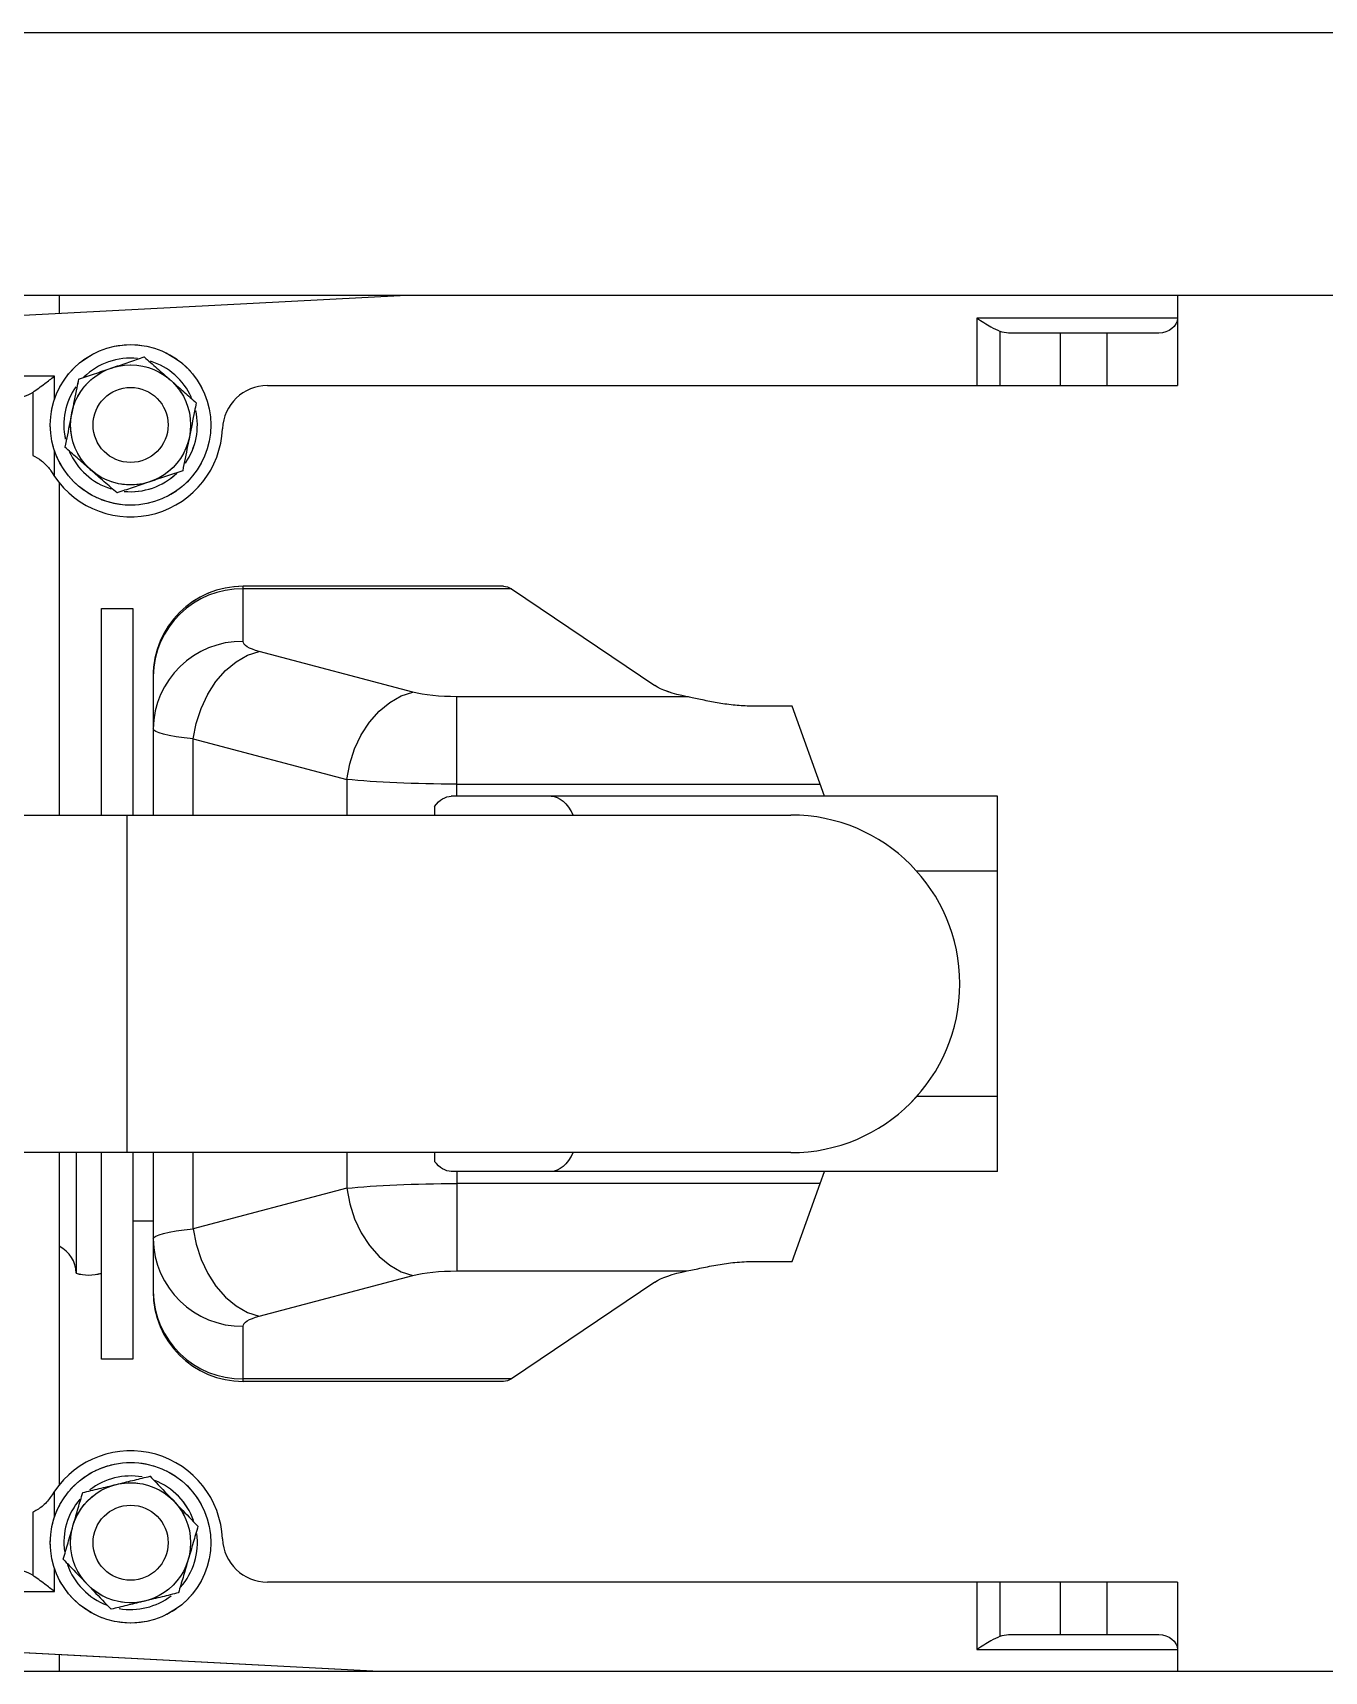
# Model space of a CAD drawing. Header units: feet. Extents: x -21 to 5170, y -254 to 1413.
# Drawn here: x 1852.84 to 1860.72, y 476.48 to 486.48 of the extents above; entities that cross this region are included whole.
import ezdxf

# ---------------------------------------------------------------- set-up
doc = ezdxf.new("R2010")
doc.units = ezdxf.units.FT
doc.header["$MEASUREMENT"] = 0
doc.layers.add('E-ARRY-TABL', color=9, linetype='Continuous')

# ---------------------------------------------------------------- blocks, each defined once
blk = doc.blocks.new('2.2.1_8 Mid Plan View')
at = {"color": 7, "linetype": 'Continuous', "lineweight": 15}
for p, q in [((-0.30061, -3.73684), (-0.30061, 2.68042)), ((0.30109, 2.68042), (0.30109, -3.73684)), ((0.41592, 2.56559), (0.41592, -3.62201)), ((-0.29117, 0.16896), (-0.30061, 0.16896)), ((-0.29117, 0.16896), (-0.26164, 0.16896)), ((-0.29117, 0.08119), (-0.29117, 0.16896)), ((-0.26164, 0.16896), (-0.26164, 0.1382)), ((0.29117, 0.16896), (0.26164, 0.16896)), ((0.26164, 0.1382), (0.26164, 0.16896)), ((0.29117, 0.16896), (0.29117, 0.08119)), ((0.29117, 0.16896), (0.30109, 0.16896)), ((-0.28461, 0.1382), (-0.28461, 0.16076)), ((0.28461, 0.16076), (0.28461, 0.1382)), ((-0.28461, 0.1382), (-0.26164, 0.1382)), ((-0.28461, 0.1177), (-0.28461, 0.1382)), ((-0.26164, 0.1382), (-0.26164, 0.1177)), ((0.26164, 0.1177), (0.26164, 0.1382)), ((0.26164, 0.1382), (0.28461, 0.1382)), ((0.28461, 0.1382), (0.28461, 0.1177)), ((-0.26164, 0.1177), (-0.28461, 0.1177)), ((-0.28461, 0.09514), (-0.28461, 0.1177)), ((-0.26164, 0.1177), (-0.26164, 0.09143)), ((0.28461, 0.1177), (0.26164, 0.1177)), ((0.26164, 0.09143), (0.26164, 0.1177)), ((0.28461, 0.1177), (0.28461, 0.09514)), ((-0.28532, 0.09143), (-0.26164, 0.09143)), ((-0.26164, 0.09143), (-0.26164, 0.08119)), ((-0.08202, 0.09022), (-0.04921, 0.09022)), ((-0.08202, 0.09022), (-0.08202, -0.1048)), ((-0.04921, 0.09022), (0.04921, 0.09022)), ((0.04921, 0.09022), (0.08202, 0.09022)), ((0.08202, 0.09022), (0.08202, -0.1048)), ((0.26164, 0.09143), (0.28532, 0.09143)), ((0.26164, 0.08119), (0.26164, 0.09143)), ((-0.26164, 0.08119), (-0.29117, 0.08119)), ((-0.26164, 0.08119), (-0.26164, -0.22889)), ((0.29117, 0.08119), (0.26164, 0.08119)), ((0.26164, -0.22889), (0.26164, 0.08119)), ((-0.08733, 0.01273), (-0.08202, 0.01463)), ((0.08202, 0.01463), (0.08733, 0.01273)), ((-0.12142, 0.00057), (-0.08733, 0.01273)), ((-0.08733, 0.01273), (-0.08733, -0.14613)), ((0.08733, -0.14613), (0.08733, 0.01273)), ((0.08733, 0.01273), (0.12142, 0.00057)), ((-0.12142, -0.0164), (-0.12142, 0.00057)), ((-0.07382, 0), (-0.07382, -0.29035)), ((0.07382, -0.29035), (0.07382, 0)), ((0.12142, 0.00057), (0.12142, -0.0164)), ((-0.12556, -0.14613), (-0.12556, -0.04537)), ((0.12556, -0.04537), (0.12556, -0.14613)), ((-0.13046, -0.05956), (-0.17274, -0.12222)), ((0.17274, -0.12222), (0.13046, -0.05956)), ((-0.08202, -0.1048), (-0.08202, -0.14855)), ((0.08202, -0.1048), (0.08202, -0.14855)), ((-0.17388, -0.12565), (-0.17388, -0.2395)), ((-0.17274, -0.12222), (-0.17274, -0.2395)), ((0.17274, -0.12222), (0.17274, -0.2395)), ((0.17388, -0.12565), (0.17388, -0.2395)), ((-0.08733, -0.14613), (-0.12556, -0.14613)), ((0.08733, -0.14613), (0.12556, -0.14613)), ((-0.07382, -0.15584), (-0.07762, -0.15584)), ((0.07762, -0.15584), (0.07382, -0.15584)), ((-0.14536, -0.23247), (-0.12762, -0.16535)), ((0.12762, -0.16535), (0.14536, -0.23247)), ((0.28572, -0.46404), (0.30109, -0.17084)), ((-0.28572, -0.46404), (-0.30061, -0.18001)), ((-0.08939, -0.19417), (-0.10713, -0.2613)), ((0.10713, -0.2613), (0.08939, -0.19417)), ((-0.17388, -0.2395), (-0.17274, -0.2395)), ((-0.17274, -0.2395), (-0.14975, -0.2395)), ((0.14975, -0.2395), (0.17274, -0.2395)), ((0.17274, -0.2395), (0.17388, -0.2395)), ((-0.11152, -0.27887), (-0.13451, -0.27887)), ((-0.07382, -0.27887), (-0.11152, -0.27887)), ((-0.10375, -0.27887), (-0.10375, -0.28771)), ((0.11152, -0.27887), (0.07382, -0.27887)), ((0.13451, -0.27887), (0.11152, -0.27887)), ((-0.07382, -0.28771), (-0.16416, -0.28771)), ((-0.16416, -0.28771), (-0.16416, -0.30146)), ((-0.07382, -0.29035), (-0.07382, -0.42979)), ((0.16416, -0.28771), (0.07382, -0.28771)), ((0.07382, -0.42979), (0.07382, -0.29035)), ((0.16416, -0.30146), (0.16416, -0.28771)), ((-0.16416, -0.30146), (-0.07382, -0.30146)), ((0.07382, -0.30146), (0.16416, -0.30146)), ((-0.07382, -0.31255), (-0.12655, -0.31255)), ((-0.29328, -0.31988), (-0.30061, -0.31988)), ((-0.26575, -0.45363), (-0.26575, -0.32202)), ((-0.22193, -0.32202), (-0.2235, -0.32303)), ((-0.07382, -0.31988), (-0.21905, -0.31988)), ((0.21905, -0.31988), (0.07382, -0.31988)), ((0.2235, -0.32303), (0.22193, -0.32202)), ((0.26575, -0.32202), (0.26575, -0.45363)), ((0.30109, -0.31988), (0.29328, -0.31988)), ((-0.23108, -0.33148), (-0.25867, -0.33148)), ((0.25867, -0.33148), (0.23108, -0.33148))]:
    blk.add_line(p, q, dxfattribs=at)
at = {"color": 8, "linetype": 'Continuous', "lineweight": 15}
for p, q in [((-0.04921, 0.09022), (-0.04921, 0.05502)), ((0.04921, 0.09022), (0.04921, 0.05502)), ((-0.08733, -0.14613), (-0.08202, -0.14613)), ((0.08202, -0.14613), (0.08733, -0.14613)), ((-0.07382, -0.19417), (-0.08939, -0.19417)), ((0.08939, -0.19417), (0.07382, -0.19417)), ((-0.10713, -0.2613), (-0.07382, -0.2613)), ((0.07382, -0.2613), (0.10713, -0.2613)), ((0.07382, -0.29035), (-0.07382, -0.29035)), ((-0.26575, -0.32202), (-0.2555, -0.32202)), ((-0.23334, -0.32202), (-0.22193, -0.32202)), ((0.22193, -0.32202), (0.23334, -0.32202)), ((0.2555, -0.32202), (0.26575, -0.32202))]:
    blk.add_line(p, q, dxfattribs=at)
at = {"color": 7, "linetype": 'Continuous', "lineweight": 15, "flags": 128}
for points in [[(-0.08939, -0.19417), (-0.09617, -0.1929), (-0.10274, -0.19077), (-0.1089, -0.18786), (-0.11446, -0.18425), (-0.11924, -0.18006), (-0.1231, -0.17542), (-0.12592, -0.17046), (-0.12762, -0.16535)], [(0.08939, -0.19417), (0.09617, -0.1929), (0.10274, -0.19077), (0.1089, -0.18786), (0.11446, -0.18425), (0.11924, -0.18006), (0.1231, -0.17542), (0.12592, -0.17046), (0.12762, -0.16535)], [(-0.10713, -0.2613), (-0.11391, -0.26002), (-0.12048, -0.25789), (-0.12664, -0.25498), (-0.1322, -0.25138), (-0.13698, -0.24718), (-0.14085, -0.24254), (-0.14367, -0.23758), (-0.14536, -0.23247)], [(0.10713, -0.2613), (0.11391, -0.26002), (0.12048, -0.25789), (0.12664, -0.25498), (0.1322, -0.25138), (0.13698, -0.24718), (0.14085, -0.24254), (0.14367, -0.23758), (0.14536, -0.23247)]]:
    blk.add_lwpolyline(points, dxfattribs=at)
at = {"color": 7, "linetype": 'Continuous', "lineweight": 15}
for centre in [(-0.24442, -0.28871), (0.24442, -0.28871)]:
    blk.add_circle(centre, 0.0164, dxfattribs=at)
for centre, radius, start, end in [((0, 0), 0.07382, 0, 180), ((-0.24196, -0.22889), 0.01968, 180, 267.64472), ((0.24196, -0.22889), 0.01968, 272.35528, 0), ((-0.13451, -0.2395), 0.03937, 180, 270), ((-0.13391, -0.24004), 0.03884, 179.20634, 269.11267), ((-0.11092, -0.24004), 0.03884, 179.20634, 269.11267), ((0.11092, -0.24004), 0.03884, 270.88733, 0.79366), ((0.13391, -0.24004), 0.03884, 270.88733, 0.79366), ((0.13451, -0.2395), 0.03937, 270, 0), ((-0.24442, -0.28871), 0.04019, 304.01996, 87.64472), ((0.24442, -0.28871), 0.04019, 92.35528, 235.98004), ((-0.24442, -0.28871), 0.0351, 108.15411, 119.40411), ((-0.24442, -0.28871), 0.0351, 96.90411, 108.15411), ((-0.24442, -0.28871), 0.0351, 85.65411, 96.90411), ((-0.24442, -0.28871), 0.0351, 74.40411, 85.65411), ((-0.24442, -0.28871), 0.0351, 63.15411, 74.40411), ((-0.24442, -0.28871), 0.0351, 51.90411, 63.15411), ((0.24442, -0.28871), 0.0351, 110.6824, 121.9324), ((0.24442, -0.28871), 0.0351, 99.4324, 110.6824), ((0.24442, -0.28871), 0.0351, 88.1824, 99.4324), ((0.24442, -0.28871), 0.0351, 76.9324, 88.1824), ((0.24442, -0.28871), 0.0351, 65.6824, 76.9324), ((0.24442, -0.28871), 0.0351, 54.4324, 65.6824), ((-0.24442, -0.28871), 0.0351, 130.65411, 141.90411), ((-0.24442, -0.28871), 0.02625, 106.27911, 166.27911), ((-0.24442, -0.28871), 0.0351, 119.40411, 130.65411), ((-0.24442, -0.28871), 0.0292, 82.02411, 131.67826), ((-0.24442, -0.28871), 0.02625, 46.27911, 106.27911), ((-0.24442, -0.28871), 0.0292, 46.27911, 70.51706), ((-0.24442, -0.28871), 0.0351, 40.65411, 51.90411), ((0.24442, -0.28871), 0.0351, 133.1824, 144.4324), ((0.24442, -0.28871), 0.02625, 101.3074, 161.3074), ((0.24442, -0.28871), 0.0351, 121.9324, 133.1824), ((0.24442, -0.28871), 0.0292, 77.48076, 124.95791), ((0.24442, -0.28871), 0.02625, 41.3074, 101.3074), ((0.24442, -0.28871), 0.0292, 17.4042, 65.70248), ((0.24442, -0.28871), 0.0351, 43.1824, 54.4324), ((0.24442, -0.28871), 0.0351, 31.9324, 43.1824), ((-0.24442, -0.28871), 0.0351, 141.90411, 153.15411), ((-0.24442, -0.28871), 0.0292, 142.71343, 189.80563), ((-0.24442, -0.28871), 0.02625, 346.27911, 46.27911), ((-0.24442, -0.28871), 0.0292, 21.12868, 46.27911), ((-0.24442, -0.28871), 0.0351, 29.40411, 40.65411), ((-0.24442, -0.28871), 0.0351, 18.15411, 29.40411), ((0.24442, -0.28871), 0.0351, 144.4324, 155.6824), ((0.24442, -0.28871), 0.0292, 136.15698, 161.3074), ((0.24442, -0.28871), 0.02625, 341.3074, 41.3074), ((0.24442, -0.28871), 0.0351, 20.6824, 31.9324), ((-0.24442, -0.28871), 0.0351, 164.40411, 175.65411), ((-0.24442, -0.28871), 0.0351, 153.15411, 164.40411), ((-0.24442, -0.28871), 0.0351, 6.90411, 18.15411), ((0.24442, -0.28871), 0.0351, 155.6824, 166.9324), ((0.24442, -0.28871), 0.0292, 161.3074, 185.54536), ((0.24442, -0.28871), 0.0351, 9.4324, 20.6824), ((-0.24442, -0.28871), 0.0351, 175.65411, 186.90411), ((-0.24442, -0.28871), 0.02625, 166.27911, 226.27911), ((-0.24442, -0.28871), 0.0292, 322.45247, 9.92962), ((-0.24442, -0.28871), 0.0351, 355.65411, 6.90411), ((0.24442, -0.28871), 0.0351, 166.9324, 178.1824), ((0.24442, -0.28871), 0.02625, 161.3074, 221.3074), ((0.24442, -0.28871), 0.0292, 315.62303, 5.97122), ((0.24442, -0.28871), 0.0351, 358.1824, 9.4324), ((-0.24442, -0.28871), 0.0351, 186.90411, 198.15411), ((-0.24442, -0.28871), 0.0351, 344.40411, 355.65411), ((0.24442, -0.28871), 0.0351, 178.1824, 189.4324), ((0.24442, -0.28871), 0.0351, 346.9324, 358.1824), ((-0.24442, -0.28871), 0.0351, 198.15411, 209.40411), ((-0.24442, -0.28871), 0.0292, 200.59474, 250.94292), ((-0.24442, -0.28871), 0.02625, 286.27911, 346.27911), ((-0.24442, -0.28871), 0.0351, 333.15411, 344.40411), ((0.24442, -0.28871), 0.0351, 189.4324, 200.6824), ((0.24442, -0.28871), 0.0292, 197.0524, 246.70655), ((0.24442, -0.28871), 0.02625, 281.3074, 341.3074), ((0.24442, -0.28871), 0.0351, 335.6824, 346.9324), ((-0.24442, -0.28871), 0.0351, 209.40411, 220.65411), ((-0.24442, -0.28871), 0.02625, 226.27911, 286.27911), ((-0.24442, -0.28871), 0.0351, 321.90411, 333.15411), ((-0.10766, -0.307), 0.01968, 163.6403, 196.3597), ((0.24442, -0.28871), 0.0351, 200.6824, 211.9324), ((0.24442, -0.28871), 0.0351, 211.9324, 223.1824), ((0.24442, -0.28871), 0.02625, 221.3074, 281.3074), ((0.24442, -0.28871), 0.0351, 324.4324, 335.6824), ((-0.24442, -0.28871), 0.0351, 220.65411, 231.90411), ((-0.24442, -0.28871), 0.0292, 262.37591, 310.67419), ((-0.24442, -0.28871), 0.0351, 310.65411, 321.90411), ((-0.12655, -0.32567), 0.01312, 26.18366, 90), ((0.24442, -0.28871), 0.0351, 223.1824, 234.4324), ((0.24442, -0.28871), 0.0292, 257.74173, 304.83392), ((0.24442, -0.28871), 0.0351, 301.9324, 313.1824), ((0.24442, -0.28871), 0.0351, 313.1824, 324.4324), ((-0.24442, -0.28871), 0.0351, 231.90411, 243.15411), ((-0.24442, -0.28871), 0.0351, 243.15411, 254.40411), ((-0.24442, -0.28871), 0.0351, 276.90411, 288.15411), ((-0.24442, -0.28871), 0.0351, 288.15411, 299.40411), ((-0.24442, -0.28871), 0.0351, 299.40411, 310.65411), ((0.24442, -0.28871), 0.0351, 234.4324, 245.6824), ((0.24442, -0.28871), 0.0351, 245.6824, 256.9324), ((0.24442, -0.28871), 0.0351, 279.4324, 290.6824), ((0.24442, -0.28871), 0.0351, 290.6824, 301.9324), ((-0.24442, -0.28871), 0.0351, 254.40411, 265.65411), ((-0.24442, -0.28871), 0.0351, 265.65411, 276.90411), ((0.24442, -0.28871), 0.0351, 256.9324, 268.1824), ((0.24442, -0.28871), 0.0351, 268.1824, 279.4324)]:
    blk.add_arc(centre, radius, start, end, dxfattribs=at)
for centre, major_axis, ratio, start_param, end_param in [((-0.29117, 0.16076), (0, 0.0082), 0.8, 4.712389, 6.283185), ((0.29117, 0.16076), (0, 0.0082), 0.8, 0, 1.570796), ((-0.29117, 0.09514), (0, 0.0082), 0.8, 4.24319, 4.712389), ((0.29117, 0.09514), (0, 0.0082), 0.8, 1.570796, 2.039995), ((-0.13432, -0.0164), (0, 0.04593), 0.24585, 3.490958, 4.029993), ((0.13432, -0.0164), (0, 0.04593), 0.24585, 2.253193, 2.792228), ((-0.04921, -0.1048), (0.03281, 0), 0.444444, 2.418858, 3.141593), ((0.04921, -0.1048), (0.03281, 0), 0.444444, 0, 0.722734), ((-0.13451, -0.12565), (0.03937, 0), 0.364309, 2.900524, 3.141593), ((0.13451, -0.12565), (0.03937, 0), 0.364309, 0, 0.241069), ((-0.13201, -0.14613), (0, 0.02625), 0.24585, 3.890812, 4.712389), ((-0.09378, -0.14613), (0, 0.06562), 0.09834, 3.890812, 4.712389), ((-0.04921, -0.14855), (0.03281, 0), 0.444444, 3.141593, 3.665191), ((0.04921, -0.14855), (0.03281, 0), 0.444444, 5.759587, 6.283185), ((0.09378, -0.14613), (0, 0.06562), 0.09834, 1.570796, 2.392374), ((0.13201, -0.14613), (0, 0.02625), 0.24585, 1.570796, 2.392374), ((-0.14975, -0.21325), (0, 0.02625), 0.24585, 3.141593, 3.890812), ((0.14975, -0.21325), (0, 0.02625), 0.24585, 2.392374, 3.141593), ((-0.11152, -0.21325), (0, 0.06562), 0.09834, 3.141593, 3.890812), ((0.11152, -0.21325), (0, 0.06562), 0.09834, 2.392374, 3.141593)]:
    blk.add_ellipse(centre, major_axis=major_axis, ratio=ratio, start_param=start_param, end_param=end_param, dxfattribs=at)
for points, knots in [([(-0.28532, 0.09143), (-0.28595, 0.09012), (-0.2875, 0.08689), (-0.28984, 0.08329), (-0.29116, 0.0812), (-0.29117, 0.08119)], [0, 0, 0, 0, 0.405195, 0.996287, 1, 1, 1, 1]), ([(0.29117, 0.08119), (0.29116, 0.0812), (0.28984, 0.08329), (0.2875, 0.08689), (0.28595, 0.09012), (0.28532, 0.09143)], [0, 0, 0, 0, 0.003713, 0.594805, 1, 1, 1, 1]), ([(-0.12556, -0.04537), (-0.12512, -0.04331), (-0.12424, -0.03914), (-0.12279, -0.03206), (-0.12171, -0.02445), (-0.12142, -0.01914), (-0.12142, -0.01643), (-0.12142, -0.0164)], [0, 0, 0, 0, 0.245342, 0.49764, 0.743058, 0.997175, 1, 1, 1, 1]), ([(0.12142, -0.0164), (0.12149, -0.01879), (0.12161, -0.02362), (0.12257, -0.03061), (0.12382, -0.03724), (0.12489, -0.04208), (0.12542, -0.04467), (0.12556, -0.04537)], [0, 0, 0, 0, 0.225619, 0.458408, 0.683808, 0.914596, 1, 1, 1, 1]), ([(-0.25178, -0.26352), (-0.25212, -0.26362), (-0.25473, -0.26438), (-0.25966, -0.26582), (-0.26409, -0.26711), (-0.26632, -0.26776)], [0, 0, 0, 0, 0.070086, 0.530782, 1, 1, 1, 1]), ([(-0.23723, -0.25927), (-0.23959, -0.25996), (-0.24436, -0.26135), (-0.24929, -0.26279), (-0.25178, -0.26352)], [0, 0, 0, 0, 0.495458, 1, 1, 1, 1]), ([(-0.22628, -0.26974), (-0.22728, -0.26879), (-0.23098, -0.26524), (-0.23459, -0.26179), (-0.23723, -0.25927)], [0, 0, 0, 0, 0.268634, 1, 1, 1, 1]), ([(0.23927, -0.26297), (0.23792, -0.26324), (0.23289, -0.26425), (0.228, -0.26523), (0.22441, -0.26594)], [0, 0, 0, 0, 0.268634, 1, 1, 1, 1]), ([(0.25413, -0.26), (0.25289, -0.26025), (0.24804, -0.26122), (0.24301, -0.26223), (0.23927, -0.26297)], [0, 0, 0, 0, 0.257551, 1, 1, 1, 1]), ([(0.26414, -0.27139), (0.2639, -0.27112), (0.2621, -0.26907), (0.25872, -0.26522), (0.25567, -0.26175), (0.25413, -0.26)], [0, 0, 0, 0, 0.070086, 0.530782, 1, 1, 1, 1]), ([(-0.26632, -0.26776), (-0.26691, -0.27016), (-0.26808, -0.27498), (-0.2693, -0.27997), (-0.26992, -0.28249)], [0, 0, 0, 0, 0.495458, 1, 1, 1, 1]), ([(-0.21533, -0.28022), (-0.21625, -0.27934), (-0.21982, -0.27592), (-0.22353, -0.27238), (-0.22628, -0.26974)], [0, 0, 0, 0, 0.257551, 1, 1, 1, 1]), ([(0.22441, -0.26594), (0.22363, -0.26828), (0.22203, -0.27298), (0.22039, -0.27784), (0.21956, -0.2803)], [0, 0, 0, 0, 0.495458, 1, 1, 1, 1]), ([(0.27414, -0.28277), (0.27251, -0.28092), (0.26924, -0.27719), (0.26585, -0.27333), (0.26414, -0.27139)], [0, 0, 0, 0, 0.495458, 1, 1, 1, 1]), ([(-0.26992, -0.28249), (-0.27, -0.28283), (-0.27065, -0.28548), (-0.27186, -0.29046), (-0.27296, -0.29494), (-0.27351, -0.29721)], [0, 0, 0, 0, 0.070086, 0.530782, 1, 1, 1, 1]), ([(-0.21892, -0.29494), (-0.21884, -0.29459), (-0.21819, -0.29194), (-0.21698, -0.28696), (-0.21588, -0.28248), (-0.21533, -0.28022)], [0, 0, 0, 0, 0.070086, 0.530782, 1, 1, 1, 1]), ([(0.21956, -0.2803), (0.21944, -0.28064), (0.21857, -0.28322), (0.21693, -0.28807), (0.21545, -0.29245), (0.2147, -0.29465)], [0, 0, 0, 0, 0.070086, 0.530782, 1, 1, 1, 1]), ([(0.26928, -0.29712), (0.2694, -0.29678), (0.27027, -0.29421), (0.27191, -0.28935), (0.27339, -0.28497), (0.27414, -0.28277)], [0, 0, 0, 0, 0.070086, 0.530782, 1, 1, 1, 1]), ([(-0.26256, -0.30768), (-0.26356, -0.30673), (-0.26726, -0.30318), (-0.27087, -0.29973), (-0.27351, -0.29721)], [0, 0, 0, 0, 0.268634, 1, 1, 1, 1]), ([(-0.22252, -0.30966), (-0.22193, -0.30727), (-0.22075, -0.30244), (-0.21954, -0.29745), (-0.21892, -0.29494)], [0, 0, 0, 0, 0.495458, 1, 1, 1, 1]), ([(0.2147, -0.29465), (0.21633, -0.2965), (0.2196, -0.30023), (0.22299, -0.30409), (0.2247, -0.30604)], [0, 0, 0, 0, 0.495458, 1, 1, 1, 1]), ([(0.26443, -0.31148), (0.26521, -0.30915), (0.26681, -0.30444), (0.26845, -0.29958), (0.26928, -0.29712)], [0, 0, 0, 0, 0.495458, 1, 1, 1, 1]), ([(-0.25161, -0.31815), (-0.25253, -0.31727), (-0.2561, -0.31386), (-0.25981, -0.31031), (-0.26256, -0.30768)], [0, 0, 0, 0, 0.257551, 1, 1, 1, 1]), ([(0.2247, -0.30604), (0.22494, -0.30631), (0.22674, -0.30835), (0.23012, -0.3122), (0.23317, -0.31567), (0.23471, -0.31742)], [0, 0, 0, 0, 0.070086, 0.530782, 1, 1, 1, 1]), ([(-0.25161, -0.31815), (-0.24925, -0.31746), (-0.24448, -0.31607), (-0.23955, -0.31463), (-0.23706, -0.3139)], [0, 0, 0, 0, 0.495458, 1, 1, 1, 1]), ([(-0.23706, -0.3139), (-0.23672, -0.3138), (-0.23411, -0.31304), (-0.22918, -0.3116), (-0.22475, -0.31031), (-0.22252, -0.30966)], [0, 0, 0, 0, 0.070086, 0.530782, 1, 1, 1, 1]), ([(0.24957, -0.31445), (0.24821, -0.31472), (0.24319, -0.31572), (0.23829, -0.3167), (0.23471, -0.31742)], [0, 0, 0, 0, 0.268634, 1, 1, 1, 1]), ([(0.26443, -0.31148), (0.26318, -0.31173), (0.25833, -0.31269), (0.2533, -0.3137), (0.24957, -0.31445)], [0, 0, 0, 0, 0.257551, 1, 1, 1, 1]), ([(-0.26575, -0.32202), (-0.26574, -0.32203), (-0.26465, -0.32343), (-0.2621, -0.3267), (-0.25992, -0.32974), (-0.25867, -0.33148)], [0, 0, 0, 0, 0.003777, 0.432324, 1, 1, 1, 1]), ([(0.25867, -0.33148), (0.25992, -0.32974), (0.2621, -0.3267), (0.26465, -0.32343), (0.26574, -0.32203), (0.26575, -0.32202)], [0, 0, 0, 0, 0.567676, 0.996223, 1, 1, 1, 1]), ([(-0.2235, -0.32303), (-0.22497, -0.32409), (-0.22791, -0.32623), (-0.23011, -0.32951), (-0.23093, -0.33119), (-0.23108, -0.33148)], [0, 0, 0, 0, 0.451634, 0.905839, 1, 1, 1, 1]), ([(0.23108, -0.33148), (0.23037, -0.33019), (0.22896, -0.32761), (0.22608, -0.32472), (0.22411, -0.32343), (0.2235, -0.32303)], [0, 0, 0, 0, 0.40927, 0.81718, 1, 1, 1, 1])]:
    blk.add_open_spline(points, degree=3, knots=knots, dxfattribs=at)

msp = doc.modelspace()

# ---------------------------------------------------------------- linework, layer by layer
at = {"layer": 'E-ARRY-TABL'}
for p, q in [((1893.26351, 486.4753), (1806.92808, 486.4753)), ((1894.86571, 484.8731), (1805.32588, 484.8731)), ((1850.99118, 484.6587), (1855.08223, 484.8731)), ((1853.00264, 484.8731), (1853.00264, 484.76412)), ((1859.82341, 484.8731), (1859.82341, 484.32271)), ((1859.82341, 484.73471), (1858.5987, 484.73471)), ((1858.5987, 484.73471), (1858.5987, 484.32271)), ((1858.74168, 484.32271), (1858.74168, 484.65305)), ((1859.70897, 484.64315), (1858.79343, 484.64315)), ((1859.10821, 484.64315), (1859.10821, 484.32271)), ((1859.39418, 484.32271), (1859.39418, 484.64315)), ((1852.97273, 484.37993), (1851.1364, 484.37993)), ((1852.97273, 484.23694), (1852.97273, 484.37993)), ((1854.27224, 484.32271), (1859.82341, 484.32271)), ((1852.8408, 484.28123), (1852.8408, 483.89619)), ((1852.97273, 483.76864), (1852.97273, 483.92782)), ((1852.95871, 483.79048), (1852.97273, 483.76864)), ((1853.00264, 483.72835), (1853.00264, 481.70198)), ((1854.12417, 482.76151), (1854.12417, 483.09818)), ((1855.71274, 483.09818), (1854.12417, 483.09818)), ((1855.76052, 483.08229), (1854.12417, 483.08229)), ((1855.76052, 483.08229), (1856.63485, 482.49226)), ((1853.25967, 482.96259), (1853.45148, 482.96259)), ((1853.25967, 481.70198), (1853.25967, 482.96259)), ((1853.45148, 482.96259), (1853.45148, 481.70198)), ((1855.15882, 482.45263), (1854.22224, 482.70019)), ((1853.57485, 482.54885), (1853.57485, 481.70198)), ((1856.83284, 482.42392), (1855.42697, 482.42392)), ((1855.42697, 481.81642), (1855.42697, 482.42392)), ((1857.47389, 482.36621), (1857.23701, 482.36621)), ((1857.66996, 481.81642), (1857.47389, 482.36621)), ((1853.82001, 482.16675), (1854.75659, 481.91919)), ((1853.82001, 481.70198), (1853.82001, 482.16675)), ((1854.75659, 481.91919), (1854.75659, 481.70198)), ((1855.42697, 481.89048), (1857.64355, 481.89048)), ((1858.72476, 481.81642), (1855.39321, 481.81642)), ((1858.72476, 479.52757), (1858.72476, 481.81642)), ((1842.7257, 481.70198), (1857.46589, 481.70198)), ((1853.41463, 481.70198), (1853.41463, 479.64201)), ((1855.29149, 481.75509), (1855.29149, 481.70198)), ((1858.72476, 481.35865), (1858.2336, 481.35865)), ((1858.72476, 479.98534), (1858.2336, 479.98534)), ((1857.46589, 479.64201), (1842.7257, 479.64201)), ((1853.00264, 479.64201), (1853.00264, 477.61564)), ((1853.10495, 479.64201), (1853.10495, 478.90625)), ((1853.25967, 478.38141), (1853.25967, 479.64201)), ((1853.45148, 479.64201), (1853.45148, 478.38141)), ((1853.57485, 479.64201), (1853.57485, 478.79514)), ((1853.82001, 479.17725), (1853.82001, 479.64201)), ((1854.75659, 479.64201), (1854.75659, 479.4248)), ((1855.29149, 479.64201), (1855.29149, 479.5889)), ((1858.72476, 479.52757), (1855.39321, 479.52757)), ((1855.42697, 479.52757), (1855.42697, 478.92008)), ((1857.64355, 479.45351), (1857.66996, 479.52757)), ((1854.75659, 479.4248), (1853.82001, 479.17725)), ((1857.64355, 479.45351), (1855.42697, 479.45351)), ((1857.47389, 478.97779), (1857.64355, 479.45351)), ((1853.57485, 479.2244), (1853.45148, 479.2244)), ((1854.22224, 478.64381), (1855.15882, 478.89136)), ((1855.42697, 478.92008), (1856.83284, 478.92008)), ((1857.23701, 478.97779), (1857.47389, 478.97779)), ((1856.63485, 478.85173), (1855.76052, 478.2617)), ((1854.12417, 478.24582), (1854.12417, 478.58249)), ((1853.45148, 478.38141), (1853.25967, 478.38141)), ((1855.76052, 478.2617), (1854.12417, 478.2617)), ((1855.71274, 478.24582), (1854.12417, 478.24582)), ((1852.97273, 477.57535), (1852.95871, 477.55352)), ((1852.97273, 477.41617), (1852.97273, 477.57535)), ((1852.8408, 477.44781), (1852.8408, 477.06277)), ((1852.97273, 476.96406), (1852.97273, 477.10705)), ((1859.82341, 477.02128), (1854.27224, 477.02128)), ((1858.5987, 477.02128), (1858.5987, 476.60929)), ((1858.74168, 476.69095), (1858.74168, 477.02128)), ((1859.10821, 477.02128), (1859.10821, 476.70084)), ((1859.39418, 476.70084), (1859.39418, 477.02128)), ((1859.82341, 477.02128), (1859.82341, 476.4776)), ((1851.1364, 476.96406), (1852.97273, 476.96406)), ((1858.79343, 476.70084), (1859.70897, 476.70084)), ((1850.99118, 476.68529), (1854.95417, 476.4776)), ((1858.5987, 476.60929), (1859.82341, 476.60929)), ((1853.00264, 476.57988), (1853.00264, 476.4776)), ((1805.32588, 476.4776), (1894.86571, 476.4776))]:
    msp.add_line(p, q, dxfattribs=at)
for points in [[(1853.82001, 482.16675), (1853.83782, 482.26137), (1853.8675, 482.35308), (1853.90813, 482.43903), (1853.95846, 482.51657), (1854.01693, 482.58332), (1854.08174, 482.63721), (1854.15089, 482.67657), (1854.22224, 482.70019)], [(1854.75659, 481.91919), (1854.7744, 482.01382), (1854.80408, 482.10552), (1854.84471, 482.19148), (1854.89504, 482.26902), (1854.95351, 482.33577), (1855.01832, 482.38965), (1855.08747, 482.42901), (1855.15882, 482.45263)], [(1854.75659, 479.4248), (1854.7744, 479.33017), (1854.80408, 479.23847), (1854.84471, 479.15252), (1854.89504, 479.07497), (1854.95351, 479.00823), (1855.01832, 478.95434), (1855.08747, 478.91498), (1855.15882, 478.89136)], [(1853.82001, 479.17725), (1853.83782, 479.08262), (1853.8675, 478.99092), (1853.90813, 478.90496), (1853.95846, 478.82742), (1854.01693, 478.76067), (1854.08174, 478.70679), (1854.15089, 478.66743), (1854.22224, 478.64381)]]:
    msp.add_lwpolyline(points, dxfattribs=at)
for centre, radius in [((1853.43752, 484.08238), 0.48981), ((1853.43752, 484.08238), 0.36622), ((1853.43752, 484.08238), 0.22889), ((1853.43752, 477.26161), 0.48981), ((1853.43752, 477.26161), 0.36622), ((1853.43752, 477.26161), 0.22889)]:
    msp.add_circle(centre, radius, dxfattribs=at)
for centre, radius, start, end in [((1853.43752, 484.08238), 0.40742, 84.028782, 134.376971), ((1853.43752, 484.08238), 0.40742, 24.297522, 72.595796), ((1853.43752, 484.08238), 0.40742, 145.166077, 192.258273), ((1854.27224, 484.04805), 0.27466, 90, 177.644716), ((1853.43752, 484.08238), 0.40742, 325.042086, 12.519242), ((1853.43752, 484.08238), 0.56077, 214.019959, 357.644716), ((1853.43752, 484.08238), 0.40742, 203.293446, 252.947599), ((1853.43752, 484.08238), 0.40742, 264.454643, 313.843018), ((1854.12417, 482.54885), 0.54932, 90, 180), ((1854.11667, 482.54046), 0.54188, 89.206342, 179.112667), ((1854.11667, 482.21967), 0.54188, 89.206342, 179.112667), ((1857.46589, 480.672), 1.02998, 270, 90), ((1854.11667, 479.12432), 0.54188, 180.887333, 270.793658), ((1852.92184, 478.90625), 0.18311, 0, 63.816337), ((1853.18231, 479.16979), 0.27466, 253.640298, 286.359702), ((1854.11667, 478.80353), 0.54188, 180.887333, 270.793658), ((1854.12417, 478.79514), 0.54932, 180, 270), ((1853.43752, 477.26161), 0.56077, 2.355284, 145.980041), ((1853.43752, 477.26161), 0.40742, 80.070379, 127.547534), ((1853.43752, 477.26161), 0.40742, 19.482936, 68.871303), ((1853.43752, 477.26161), 0.40742, 139.325815, 187.624089), ((1853.43752, 477.26161), 0.40742, 318.321739, 7.975892), ((1854.27224, 477.29594), 0.27466, 182.355284, 270), ((1853.43752, 477.26161), 0.40742, 199.057075, 249.405263), ((1853.43752, 477.26161), 0.40742, 260.19437, 307.286566)]:
    msp.add_arc(centre, radius, start, end, dxfattribs=at)
at = {"layer": 'E-ARRY-TABL', "extrusion": (0, 0, -1)}
for centre, major_axis, ratio, start_param, end_param in [((1859.70897, 484.73471), (0.11444, 0), 0.8, 0, 1.5707963), ((1858.79343, 484.73471), (0.11444, 0), 0.8, 1.5707963, 2.0399954), ((1852.70544, 484.37993), (0.19469, 0), 0.7053898, 0.8020114, 1.5707963), ((1855.71274, 482.54885), (0, 0.54932), 0.364309, 0, 0.2410691), ((1854.49039, 482.76151), (0.36622, 0), 0.2458501, 2.3923737, 3.1415927), ((1857.23701, 482.54619), (0.64088, 0), 0.2458501, 2.2531927, 2.7922277), ((1855.42697, 482.51395), (0.36622, 0), 0.2458501, 1.5707963, 2.3923737), ((1854.49039, 482.22807), (0.91554, 0), 0.0983401, 2.3923737, 3.1415927), ((1855.42697, 481.98051), (0.91554, 0), 0.0983401, 1.5707963, 2.3923737), ((1855.39321, 481.35865), (0, 0.45777), 0.4444444, 5.7595865, 6.2831853), ((1856.00357, 481.35865), (0, 0.45777), 0.4444444, 0, 0.7227342), ((1856.00357, 479.98534), (0, 0.45777), 0.4444444, 2.4188584, 3.1415927), ((1855.39321, 479.98534), (0, 0.45777), 0.4444444, 3.1415927, 3.6651914), ((1855.42697, 479.36348), (0.91554, 0), 0.0983401, 3.8908116, 4.712389), ((1854.49039, 479.11593), (0.91554, 0), 0.0983401, 3.1415927, 3.8908116), ((1855.42697, 478.83004), (0.36622, 0), 0.2458501, 3.8908116, 4.712389), ((1857.23701, 478.7978), (0.64088, 0), 0.2458501, 3.4909576, 4.0299926), ((1854.49039, 478.58249), (0.36622, 0), 0.2458501, 3.1415927, 3.8908116), ((1855.71274, 478.79514), (0, 0.54932), 0.364309, 2.9005235, 3.1415927), ((1852.70544, 476.96406), (0.19469, 0), 0.7053898, 4.712389, 5.4811739), ((1858.79343, 476.60929), (0.11444, 0), 0.8, 4.2431899, 4.712389), ((1859.70897, 476.60929), (0.11444, 0), 0.8, 4.712389, 6.2831853)]:
    msp.add_ellipse(centre, major_axis=major_axis, ratio=ratio, start_param=start_param, end_param=end_param, dxfattribs=at)
at = {"layer": 'E-ARRY-TABL'}
for points, knots in [([(1858.5987, 484.73471), (1858.59888, 484.73459), (1858.6281, 484.71611), (1858.67826, 484.68344), (1858.72334, 484.66183), (1858.74168, 484.65305)], [0, 0, 0, 0, 0.0037126, 0.594805, 1, 1, 1, 1]), ([(1853.32015, 484.42928), (1853.3249, 484.43089), (1853.36085, 484.44305), (1853.42863, 484.46599), (1853.48964, 484.48663), (1853.52043, 484.49705)], [0, 0, 0, 0, 0.0700858, 0.5307822, 1, 1, 1, 1]), ([(1853.52043, 484.49705), (1853.54622, 484.47438), (1853.59829, 484.42863), (1853.6521, 484.38134), (1853.67926, 484.35748)], [0, 0, 0, 0, 0.495458, 1, 1, 1, 1]), ([(1853.11987, 484.36152), (1853.15239, 484.37252), (1853.21804, 484.39474), (1853.28591, 484.4177), (1853.32015, 484.42928)], [0, 0, 0, 0, 0.495458, 1, 1, 1, 1]), ([(1852.8408, 484.28123), (1852.86499, 484.2986), (1852.90744, 484.32908), (1852.95303, 484.36468), (1852.97256, 484.3798), (1852.97273, 484.37993)], [0, 0, 0, 0, 0.5676763, 0.9962232, 1, 1, 1, 1]), ([(1853.11987, 484.36152), (1853.11639, 484.34411), (1853.10287, 484.27653), (1853.08883, 484.20632), (1853.07841, 484.15419)], [0, 0, 0, 0, 0.2575513, 1, 1, 1, 1]), ([(1853.67926, 484.35748), (1853.68302, 484.35417), (1853.71153, 484.32912), (1853.76528, 484.28188), (1853.81367, 484.23936), (1853.83808, 484.21791)], [0, 0, 0, 0, 0.0700858, 0.5307822, 1, 1, 1, 1]), ([(1853.83808, 484.21791), (1853.8346, 484.2005), (1853.82109, 484.13292), (1853.80705, 484.06271), (1853.79662, 484.01058)], [0, 0, 0, 0, 0.2575513, 1, 1, 1, 1]), ([(1853.07841, 484.15419), (1853.07464, 484.13534), (1853.06061, 484.06516), (1853.04695, 483.99683), (1853.03695, 483.94686)], [0, 0, 0, 0, 0.2686336, 1, 1, 1, 1]), ([(1853.79662, 484.01058), (1853.79286, 483.99173), (1853.77882, 483.92155), (1853.76516, 483.85322), (1853.75517, 483.80325)], [0, 0, 0, 0, 0.2686336, 1, 1, 1, 1]), ([(1852.8408, 483.89619), (1852.85879, 483.88635), (1852.89472, 483.86672), (1852.93506, 483.82645), (1852.95312, 483.79898), (1852.95871, 483.79048)], [0, 0, 0, 0, 0.4092703, 0.8171797, 1, 1, 1, 1]), ([(1853.19578, 483.80729), (1853.19201, 483.8106), (1853.1635, 483.83565), (1853.10975, 483.88289), (1853.06137, 483.9254), (1853.03695, 483.94686)], [0, 0, 0, 0, 0.0700858, 0.5307822, 1, 1, 1, 1]), ([(1853.3546, 483.66772), (1853.32881, 483.69039), (1853.27675, 483.73614), (1853.22293, 483.78343), (1853.19578, 483.80729)], [0, 0, 0, 0, 0.495458, 1, 1, 1, 1]), ([(1853.75517, 483.80325), (1853.72264, 483.79224), (1853.65699, 483.77003), (1853.58913, 483.74707), (1853.55489, 483.73548)], [0, 0, 0, 0, 0.495458, 1, 1, 1, 1]), ([(1853.55489, 483.73548), (1853.55014, 483.73388), (1853.51419, 483.72172), (1853.4464, 483.69878), (1853.38539, 483.67814), (1853.3546, 483.66772)], [0, 0, 0, 0, 0.0700858, 0.5307822, 1, 1, 1, 1]), ([(1857.23701, 482.36621), (1857.20378, 482.36709), (1857.13627, 482.36888), (1857.03873, 482.38218), (1856.94622, 482.39971), (1856.87876, 482.41455), (1856.8426, 482.42192), (1856.83284, 482.42392)], [0, 0, 0, 0, 0.2256187, 0.4584081, 0.6838078, 0.914596, 1, 1, 1, 1]), ([(1856.83284, 478.92008), (1856.86156, 478.92614), (1856.91981, 478.93844), (1857.01856, 478.95866), (1857.12471, 478.9738), (1857.19881, 478.97777), (1857.23659, 478.97779), (1857.23701, 478.97779)], [0, 0, 0, 0, 0.2453417, 0.4976398, 0.7430576, 0.9971753, 1, 1, 1, 1]), ([(1853.14525, 477.56722), (1853.17861, 477.57537), (1853.24594, 477.59181), (1853.31554, 477.6088), (1853.35065, 477.61737)], [0, 0, 0, 0, 0.495458, 1, 1, 1, 1]), ([(1853.35065, 477.61737), (1853.35552, 477.61856), (1853.39239, 477.62757), (1853.46191, 477.64454), (1853.52448, 477.65982), (1853.55605, 477.66753)], [0, 0, 0, 0, 0.0700858, 0.5307822, 1, 1, 1, 1]), ([(1853.55605, 477.66753), (1853.56832, 477.6547), (1853.61596, 477.60489), (1853.66544, 477.55314), (1853.70219, 477.51472)], [0, 0, 0, 0, 0.2575513, 1, 1, 1, 1]), ([(1852.95871, 477.55352), (1852.94385, 477.53303), (1852.91404, 477.49193), (1852.86829, 477.46123), (1852.84482, 477.44977), (1852.8408, 477.44781)], [0, 0, 0, 0, 0.451634, 0.9058386, 1, 1, 1, 1]), ([(1853.08598, 477.36427), (1853.08739, 477.36908), (1853.09803, 477.40551), (1853.11809, 477.4742), (1853.13614, 477.53603), (1853.14525, 477.56722)], [0, 0, 0, 0, 0.0700858, 0.5307822, 1, 1, 1, 1]), ([(1853.70219, 477.51472), (1853.71547, 477.50082), (1853.76494, 477.4491), (1853.8131, 477.39874), (1853.84832, 477.36191)], [0, 0, 0, 0, 0.2686336, 1, 1, 1, 1]), ([(1853.02671, 477.16131), (1853.03634, 477.19427), (1853.05577, 477.2608), (1853.07585, 477.32957), (1853.08598, 477.36427)], [0, 0, 0, 0, 0.495458, 1, 1, 1, 1]), ([(1853.84832, 477.36191), (1853.83869, 477.32895), (1853.81927, 477.26242), (1853.79918, 477.19365), (1853.78905, 477.15895)], [0, 0, 0, 0, 0.495458, 1, 1, 1, 1]), ([(1853.02671, 477.16131), (1853.03898, 477.14848), (1853.08662, 477.09867), (1853.1361, 477.04692), (1853.17285, 477.0085)], [0, 0, 0, 0, 0.2575513, 1, 1, 1, 1]), ([(1853.78905, 477.15895), (1853.78765, 477.15414), (1853.77701, 477.11771), (1853.75695, 477.04902), (1853.73889, 476.98719), (1853.72978, 476.956)], [0, 0, 0, 0, 0.0700858, 0.5307822, 1, 1, 1, 1]), ([(1852.97273, 476.96406), (1852.97256, 476.96419), (1852.95303, 476.97932), (1852.90744, 477.01491), (1852.86499, 477.0454), (1852.8408, 477.06277)], [0, 0, 0, 0, 0.0037768, 0.4323237, 1, 1, 1, 1]), ([(1853.17285, 477.0085), (1853.18613, 476.99461), (1853.2356, 476.94288), (1853.28376, 476.89252), (1853.31898, 476.85569)], [0, 0, 0, 0, 0.2686336, 1, 1, 1, 1]), ([(1853.52438, 476.90584), (1853.51951, 476.90466), (1853.48264, 476.89565), (1853.41313, 476.87868), (1853.35055, 476.8634), (1853.31898, 476.85569)], [0, 0, 0, 0, 0.0700858, 0.5307822, 1, 1, 1, 1]), ([(1853.72978, 476.956), (1853.69642, 476.94785), (1853.6291, 476.93141), (1853.5595, 476.91442), (1853.52438, 476.90584)], [0, 0, 0, 0, 0.495458, 1, 1, 1, 1]), ([(1858.74168, 476.69095), (1858.72334, 476.68216), (1858.67826, 476.66055), (1858.6281, 476.62788), (1858.59888, 476.6094), (1858.5987, 476.60929)], [0, 0, 0, 0, 0.405195, 0.9962874, 1, 1, 1, 1])]:
    msp.add_open_spline(points, degree=3, knots=knots, dxfattribs=at)

# ---------------------------------------------------------------- block references
at = {"layer": 'E-ARRY-TABL', "xscale": -13.95298604562408, "yscale": 13.95298604562408, "zscale": 13.95298604562408, "rotation": 270}
msp.add_blockref('2.2.1_8 Mid Plan View', (1857.46589, 480.672), dxfattribs=at)

doc.saveas('drawing.dxf')
